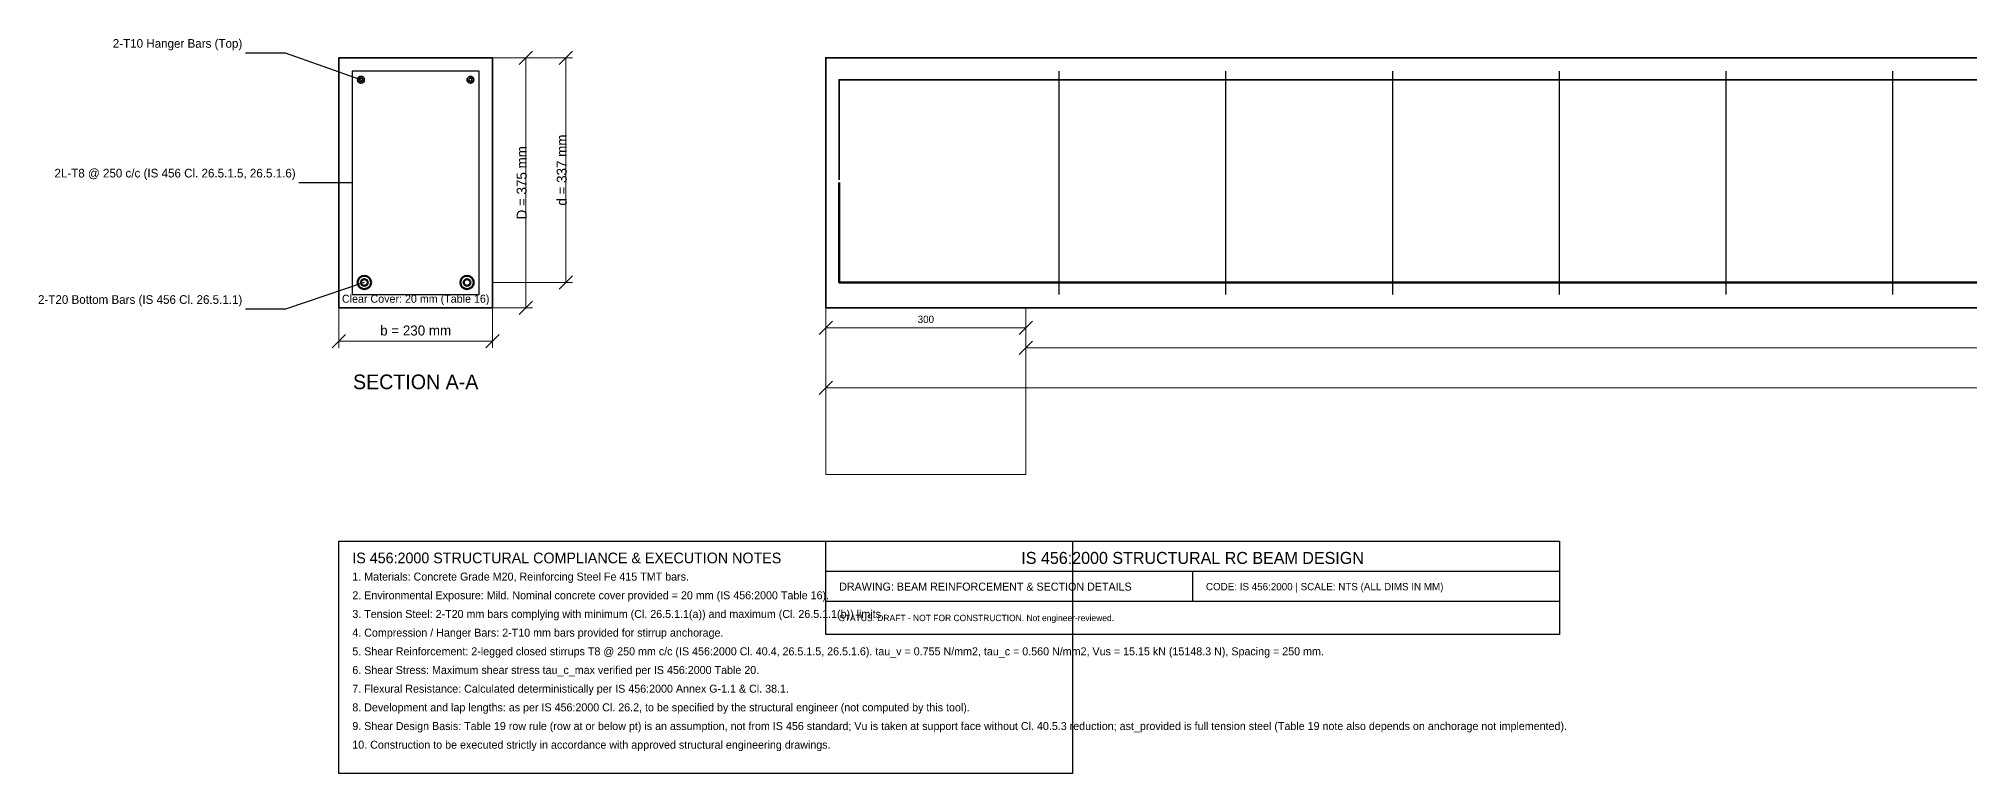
# Model space of a CAD drawing. Header units: millimetres. Extents: x -450 to 5340, y -698 to 446.
# Drawn here: x -450 to 2445, y -698 to 404 of the extents above; entities that cross this region are included whole.
import ezdxf
from ezdxf.enums import TextEntityAlignment as Align

# ---------------------------------------------------------------- set-up
doc = ezdxf.new("R2010")
doc.units = ezdxf.units.MM
for name, color, linetype, lineweight in [('ANNOTATIONS', 6, 'Continuous', 25), ('DIMENSIONS', 2, 'Continuous', 18), ('HATCH', 8, 'Continuous', 13), ('OUTLINE', 7, 'Continuous', 35), ('REBAR_MAIN', 1, 'Continuous', 50), ('REBAR_TOP', 3, 'Continuous', 35), ('STIRRUPS', 4, 'Continuous', 25), ('TITLE_BLOCK', 5, 'Continuous', 25)]:
    doc.layers.add(name, color=color, linetype=linetype, lineweight=lineweight)

msp = doc.modelspace()

# ---------------------------------------------------------------- linework, layer by layer
at = {"layer": 'ANNOTATIONS'}
for p, q in [((-80, 382), (-140, 382)), ((33, 342), (-80, 382)), ((20, 187.5), (-60, 187.5)), ((38, 38), (-80, -2)), ((-80, -2), (-140, -2))]:
    msp.add_line(p, q, dxfattribs=at)
at = {"layer": 'DIMENSIONS'}
for p, q in [((270, 365), (290, 385)), ((330, 365), (350, 385)), ((230, 375), (290, 375)), ((230, 375), (350, 375)), ((280, 0), (280, 375)), ((340, 38), (340, 375)), ((230, 38), (350, 38)), ((330, 28), (350, 48)), ((0, 0), (0, -60)), ((230, 0), (230, -60)), ((230, 0), (290, 0)), ((270, -10), (290, 10)), ((730, 0), (730, -130)), ((730, 0), (730, -40)), ((1030, 0), (1030, -70)), ((1030, 0), (1030, -40)), ((720, -40), (740, -20)), ((1020, -40), (1040, -20)), ((-10, -60), (10, -40)), ((0, -50), (230, -50)), ((220, -60), (240, -40)), ((730, -30), (1030, -30)), ((1020, -70), (1040, -50)), ((1030, -60), (5030, -60)), ((720, -130), (740, -110)), ((730, -120), (5330, -120))]:
    msp.add_line(p, q, dxfattribs=at)
at = {"layer": 'HATCH'}
msp.add_lwpolyline([(730, -250), (1030, -250), (1030, 0), (730, 0), (730, -250)], close=True, dxfattribs=at)
at = {"layer": 'OUTLINE'}
for points in [[(0, 0), (230, 0), (230, 375), (0, 375), (0, 0)], [(730, 0), (5330, 0), (5330, 375), (730, 375), (730, 0)]]:
    msp.add_lwpolyline(points, close=True, dxfattribs=at)
at = {"layer": 'REBAR_MAIN'}
msp.add_lwpolyline([(750, 188), (750, 38), (5310, 38), (5310, 188)], dxfattribs=at)
for centre, radius in [((38, 38), 10), ((38, 38), 5), ((192, 38), 10), ((192, 38), 5)]:
    msp.add_circle(centre, radius, dxfattribs=at)
at = {"layer": 'REBAR_TOP'}
msp.add_lwpolyline([(750, 192), (750, 342), (5310, 342), (5310, 192)], dxfattribs=at)
for centre, radius in [((33, 342), 5), ((33, 342), 2.5), ((197, 342), 5), ((197, 342), 2.5)]:
    msp.add_circle(centre, radius, dxfattribs=at)
at = {"layer": 'STIRRUPS'}
for p, q in [((1080, 20), (1080, 355)), ((1330, 20), (1330, 355)), ((1580, 20), (1580, 355)), ((1830, 20), (1830, 355)), ((2080, 20), (2080, 355)), ((2330, 20), (2330, 355))]:
    msp.add_line(p, q, dxfattribs=at)
msp.add_lwpolyline([(20, 20), (210, 20), (210, 355), (20, 355), (20, 20)], close=True, dxfattribs=at)
at = {"layer": 'TITLE_BLOCK'}
for p, q in [((730, -395), (1830, -395)), ((1280, -395), (1280, -440)), ((730, -440), (1830, -440))]:
    msp.add_line(p, q, dxfattribs=at)
for points in [[(0, -350), (1100, -350), (1100, -698), (0, -698), (0, -350)], [(730, -350), (1830, -350), (1830, -490), (730, -490), (730, -350)]]:
    msp.add_lwpolyline(points, close=True, dxfattribs=at)

# ---------------------------------------------------------------- texts
at = {"layer": 'ANNOTATIONS'}
for s, p in [('2-T10 Hanger Bars (Top)', (-145, 386)), ('2L-T8 @ 250 c/c (IS 456 Cl. 26.5.1.5, 26.5.1.6)', (-65, 191.5)), ('2-T20 Bottom Bars (IS 456 Cl. 26.5.1.1)', (-145, 2))]:
    msp.add_text(s, height=13, dxfattribs=at).set_placement(p, align=Align.BOTTOM_RIGHT)
msp.add_text('Clear Cover: 20 mm (Table 16)', height=12, dxfattribs=at).set_placement((115, 4), align=Align.BOTTOM_CENTER)
msp.add_text('SECTION A-A', height=22, dxfattribs=at).set_placement((115, -100), align=Align.TOP_CENTER)
for s, p in [('1. Materials: Concrete Grade M20, Reinforcing Steel Fe 415 TMT bars.', (20, -403)), ('2. Environmental Exposure: Mild. Nominal concrete cover provided = 20 mm (IS 456:2000 Table 16).', (20, -431)), ('3. Tension Steel: 2-T20 mm bars complying with minimum (Cl. 26.5.1.1(a)) and maximum (Cl. 26.5.1.1(b)) limits.', (20, -459)), ('4. Compression / Hanger Bars: 2-T10 mm bars provided for stirrup anchorage.', (20, -487)), ('5. Shear Reinforcement: 2-legged closed stirrups T8 @ 250 mm c/c (IS 456:2000 Cl. 40.4, 26.5.1.5, 26.5.1.6). tau_v = 0.755 N/mm2, tau_c = 0.560 N/mm2, Vus = 15.15 kN (15148.3 N), Spacing = 250 mm.', (20, -515)), ('6. Shear Stress: Maximum shear stress tau_c_max verified per IS 456:2000 Table 20.', (20, -543)), ('7. Flexural Resistance: Calculated deterministically per IS 456:2000 Annex G-1.1 & Cl. 38.1.', (20, -571)), ('8. Development and lap lengths: as per IS 456:2000 Cl. 26.2, to be specified by the structural engineer (not computed by this tool).', (20, -599)), ('9. Shear Design Basis: Table 19 row rule (row at or below pt) is an assumption, not from IS 456 standard; Vu is taken at support face without Cl. 40.5.3 reduction; ast_provided is full tension steel (Table 19 note also depends on anchorage not implemented).', (20, -627)), ('10. Construction to be executed strictly in accordance with approved structural engineering drawings.', (20, -655))]:
    msp.add_text(s, height=12, dxfattribs=at).set_placement(p, align=Align.MIDDLE_LEFT)
at = {"layer": 'DIMENSIONS'}
for s, p in [('D = 375 mm', (286, 187.5)), ('d = 337 mm', (346, 206.5))]:
    msp.add_text(s, height=15, rotation=90, dxfattribs=at).set_placement(p, align=Align.BOTTOM_CENTER)
for s, height, p in [('b = 230 mm', 15, (115, -46)), ('300', 11, (880, -26))]:
    msp.add_text(s, height=height, dxfattribs=at).set_placement(p, align=Align.BOTTOM_CENTER)
at = {"layer": 'TITLE_BLOCK'}
for s, height, p in [('IS 456:2000 STRUCTURAL COMPLIANCE & EXECUTION NOTES', 16, (20, -375)), ('DRAWING: BEAM REINFORCEMENT & SECTION DETAILS', 12, (750, -418)), ('CODE: IS 456:2000 | SCALE: NTS (ALL DIMS IN MM)', 11, (1300, -418)), ('STATUS: DRAFT - NOT FOR CONSTRUCTION. Not engineer-reviewed.', 9.5, (750, -465))]:
    msp.add_text(s, height=height, dxfattribs=at).set_placement(p, align=Align.MIDDLE_LEFT)
msp.add_text('IS 456:2000 STRUCTURAL RC BEAM DESIGN', height=18, dxfattribs=at).set_placement((1280, -375), align=Align.MIDDLE_CENTER)

doc.saveas('drawing.dxf')
